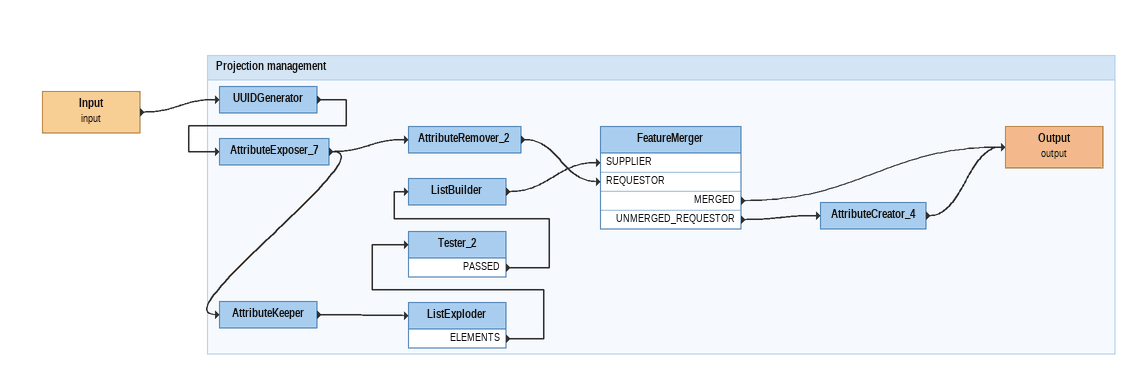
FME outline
Input (input)
    -> UUIDGenerator

Bookmark: Projection management
UUIDGenerator
    -> AttributeExposer_7
AttributeExposer_7
    -> AttributeKeeper
    -> AttributeRemover_2
AttributeRemover_2
    -> FeatureMerger [REQUESTOR]
AttributeKeeper
    -> ListExploder
ListExploder
    ELEMENTS -> Tester_2
Tester_2
    PASSED -> ListBuilder
ListBuilder
    -> FeatureMerger [SUPPLIER]
FeatureMerger
    MERGED -> Output (output)
    UNMERGED_REQUESTOR -> AttributeCreator_4
AttributeCreator_4
    -> Output (output)
Output (output)
